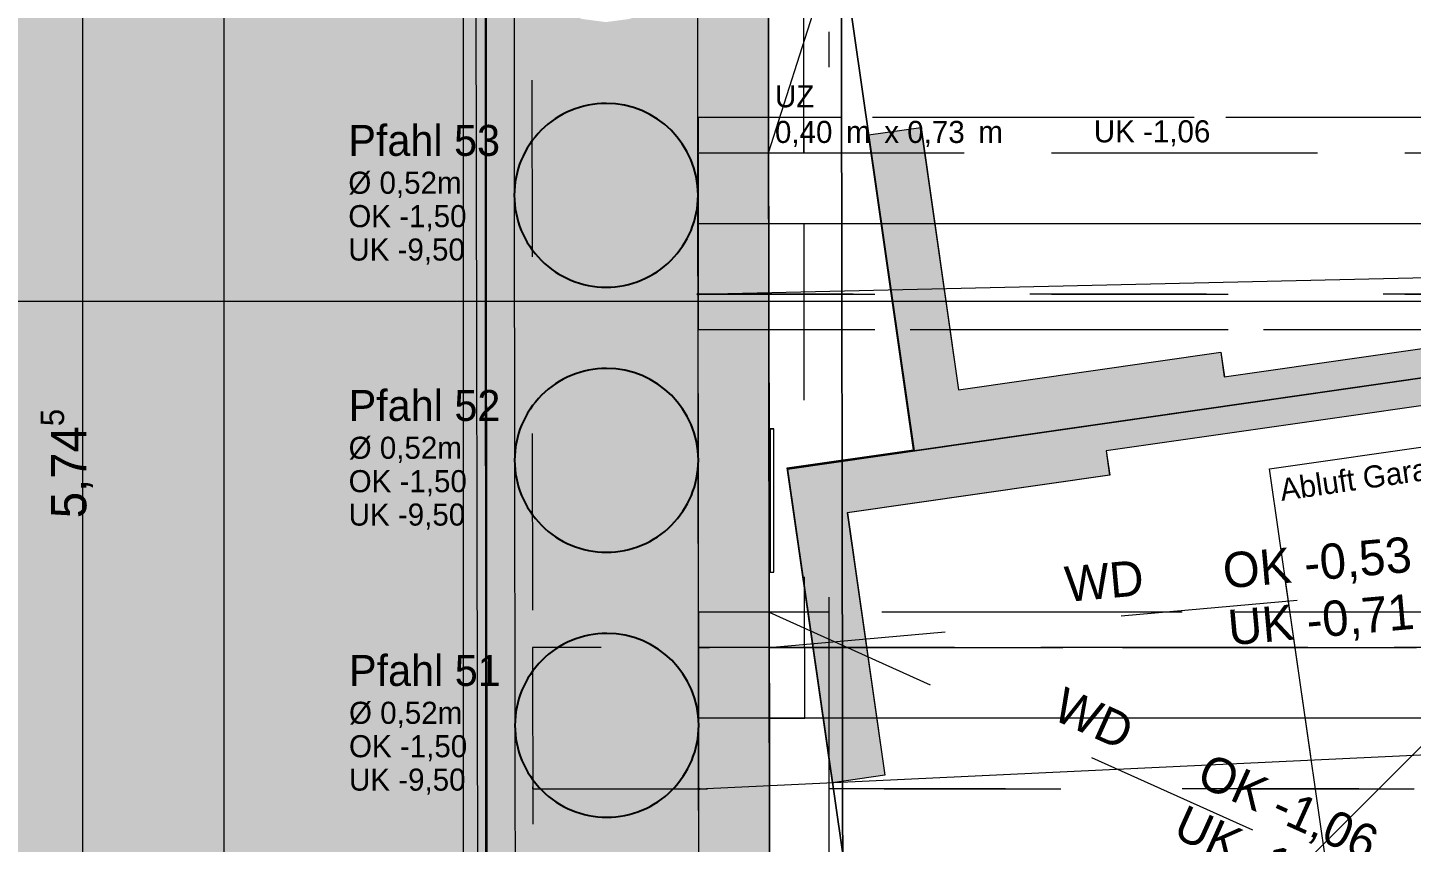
# Model space of a CAD drawing. Header units: metres. Extents: x -14 to 130, y -38 to 4.
# Drawn here: x -1.232 to 2.683, y -31.531 to -29.226 of the extents above; entities that cross this region are included whole.
import ezdxf

# ---------------------------------------------------------------- set-up
doc = ezdxf.new("R2010")
doc.units = ezdxf.units.M
doc.header["$MEASUREMENT"] = 0
for name, pattern in [('Schnittlinie', [0.006, 0.003, -0.0015, 0, -0.0015]), ('Strichliert_1_-1', [2, 1, -1]), ('Untersicht', [0.001, 0.0005, -0.0005])]:
    doc.linetypes.add(name, pattern=pattern)
for name, color, linetype in [('-1._KG PP_3_111 Bohrpfahl - ReGeBe', 7, 'Continuous'), ('-1._KG PP_3_111 Wand Aussen - Bohrpfahlwand 80', 7, 'Continuous'), ('-1._KG PP_3_210 Decke', 7, 'Continuous'), ('-1._KG PP_3_220 Bodenaufbau', 7, 'Continuous'), ('-1._KG PP_3_250 Träger Unterzug', 7, 'Continuous'), ('-1._KG PP_3_570 Beschriftung 3D', 7, 'Continuous'), ('-1._KG PP_3_725 Nachbarbebauung', 7, 'Continuous'), ('-1._KG PP_3_810 Raum', 7, 'Continuous'), ('-1._KG PP_3_815 Raumbegrenzung', 7, 'Continuous'), ('-1._KG PP_3_851 Marker Schnitt', 7, 'Continuous'), ('-1._KG PP_3_945 Einreichplan Beschriftung', 7, 'Continuous'), ('-1._KG PP_3_970 Brandschutz', 7, 'Continuous'), ('-1._KG PP_3_Bauwerke_Gebäude - Haus', 7, 'Continuous'), ('-1._KG PP_3_Bemaßen_Sperrmaß 2D', 7, 'Continuous'), ('-1._KG PP_3_Gelände_Beschriftung Gelände', 7, 'Continuous'), ('-1._KG PP_3_Kataster Grenzpunkte_Grenzpunkt (GP) Hausecke_Kennzeichen', 7, 'Continuous'), ('-1._KG PP_3_Kataster Grenzpunkte_Grenzpunkt (GP) Hausecke_Punktnummer', 7, 'Continuous'), ('-1._KG PP_3_Kataster Grundstücke_Grundstück', 7, 'Continuous'), ('-1._KG PP_3_Neubau_840 Baulinien', 7, 'Continuous')]:
    doc.layers.add(name, color=color, linetype=linetype)
doc.styles.add('ERSTELLTER_STIL_5', font='')
doc.styles.get('ERSTELLTER_STIL_5').set_extended_font_data('Eurostile')
doc.linetypes.add('GAS', pattern='A,0,[1,415_260415_PP_VA_1_2 -1 KG1.Shx,S=0.186508,R=0,X=0,Y=0],-26.5,0', length=26.5)
doc.linetypes.add('Grenze Grundstück', pattern='A,0,[2,415_260415_PP_VA_1_2 -1 KG1.Shx,S=0.00031746,R=0,X=0,Y=0],-0.04,0', length=0.04)

msp = doc.modelspace()

# ---------------------------------------------------------------- hatches: boundary and pattern name
at = {"layer": '-1._KG PP_3_111 Bohrpfahl - ReGeBe', "linetype": 'Continuous', "lineweight": 13, "true_color": 0x3f7f02}
for points in [[(0.4046, -29.44, 0.414214), (0.1446, -29.7, 0.414214), (0.4046, -29.96, 0.414214), (0.6646, -29.7), (0.6646, -29.6994, 0.413484)], [(0.4055, -30.19, 0.414214), (0.1455, -30.45, 0.414214), (0.4055, -30.71, 0.414214), (0.6655, -30.45), (0.6655, -30.4494, 0.413484)], [(0.4065, -30.94, 0.414214), (0.1465, -31.2, 0.414214), (0.4065, -31.46, 0.414214), (0.6665, -31.2), (0.6665, -31.1994, 0.413484)]]:
    msp.add_hatch(color=76, dxfattribs=at).paths.add_polyline_path(points)
at = {"layer": '-1._KG PP_3_111 Wand Aussen - Bohrpfahlwand 80', "linetype": 'Continuous', "lineweight": 13, "true_color": 0xaa6446}
for points in [[(0.055, -21.99), (0.0667, -31.38), (0.1467, -31.3799), (0.135, -21.99)], [(0.0667, -31.38), (0.07, -34.025), (0.1499, -33.9327), (0.1467, -31.3799)]]:
    msp.add_hatch(color=25, dxfattribs=at).paths.add_polyline_path(points)
at = {"layer": '-1._KG PP_3_111 Wand Aussen - Bohrpfahlwand 80', "linetype": 'Continuous', "lineweight": 13, "true_color": 0x3f7f02}
for points in [[(0.8667, -31.379), (0.855, -21.9895), (0.655, -21.9896), (0.6667, -31.3793)], [(0.1525, -29.0173), (0.1437, -28.95), (0.1446, -29.7), (0.1535, -29.6327), (0.1794, -29.57), (0.2208, -29.5162), (0.2746, -29.4748), (0.3373, -29.4489), (0.4046, -29.44), (0.4719, -29.4489), (0.5346, -29.4748), (0.5885, -29.5162), (0.6298, -29.57), (0.6558, -29.6327), (0.6646, -29.7), (0.6637, -28.95), (0.6548, -29.0173), (0.6288, -29.08), (0.5875, -29.1338), (0.5337, -29.1752), (0.471, -29.2011), (0.4037, -29.21), (0.3364, -29.2011), (0.2737, -29.1752), (0.2198, -29.1338), (0.1785, -29.08)], [(0.1535, -29.7673), (0.1446, -29.7), (0.1455, -30.45), (0.1544, -30.3827), (0.1804, -30.32), (0.2217, -30.2662), (0.2755, -30.2248), (0.3383, -30.1989), (0.4055, -30.19), (0.4728, -30.1989), (0.5355, -30.2248), (0.5894, -30.2662), (0.6307, -30.32), (0.6567, -30.3827), (0.6655, -30.45), (0.6646, -29.7), (0.6558, -29.7673), (0.6298, -29.83), (0.5885, -29.8838), (0.5346, -29.9252), (0.4719, -29.9511), (0.4046, -29.96), (0.3373, -29.9511), (0.2746, -29.9252), (0.2208, -29.8838), (0.1794, -29.83)], [(0.1544, -30.5173), (0.1455, -30.45), (0.1465, -31.2), (0.1553, -31.1327), (0.1813, -31.07), (0.2226, -31.0162), (0.2765, -30.9748), (0.3392, -30.9489), (0.4065, -30.94), (0.4738, -30.9489), (0.5365, -30.9748), (0.5903, -31.0162), (0.6316, -31.07), (0.6576, -31.1327), (0.6665, -31.2), (0.6655, -30.45), (0.6567, -30.5173), (0.6307, -30.58), (0.5894, -30.6338), (0.5355, -30.6752), (0.4728, -30.7011), (0.4055, -30.71), (0.3383, -30.7011), (0.2755, -30.6752), (0.2217, -30.6338), (0.1804, -30.58)], [(0.1553, -31.2673), (0.1465, -31.2), (0.1467, -31.3799), (0.2195, -31.3798), (0.1813, -31.33)], [(0.6316, -31.33), (0.5938, -31.3793), (0.6667, -31.3793), (0.6665, -31.2), (0.6576, -31.2673)], [(0.2195, -31.3798), (0.1467, -31.3799), (0.1474, -31.95), (0.1563, -31.8827), (0.1822, -31.82), (0.2236, -31.7662), (0.2774, -31.7248), (0.3401, -31.6989), (0.4074, -31.69), (0.4747, -31.6989), (0.5374, -31.7248), (0.5913, -31.7662), (0.6326, -31.82), (0.6586, -31.8827), (0.6674, -31.95), (0.6667, -31.3793), (0.5938, -31.3793), (0.5903, -31.3838), (0.5365, -31.4252), (0.4738, -31.4511), (0.4065, -31.46), (0.3392, -31.4511), (0.2765, -31.4252), (0.2226, -31.3838)], [(0.8689, -33.1019), (0.8667, -31.379), (0.6667, -31.3793), (0.6691, -33.3327)]]:
    msp.add_hatch(color=76, dxfattribs=at).paths.add_polyline_path(points)
at = {"layer": '-1._KG PP_3_570 Beschriftung 3D', "linetype": 'Continuous', "lineweight": 0, "true_color": 0x191100}
h = msp.add_hatch(color=28, dxfattribs=at)
h.paths.add_polyline_path([(0.8669, -11.48), (0.8449, -11.48), (0.8449, -11.49), (0.8669, -11.49), (0.8669, -11.935), (1.0169, -11.935), (1.0169, -11.56), (1.7669, -11.56), (1.7669, -11.49), (4.9669, -11.49), (4.9669, -11.56), (5.7169, -11.56), (5.7169, -11.935), (5.7869, -11.935), (5.7869, -13.105), (5.7169, -13.105), (5.7169, -13.855), (4.9669, -13.855), (4.9669, -13.925), (1.7669, -13.925), (1.7669, -13.855), (1.0169, -13.855), (1.0169, -13.105), (0.8669, -13.105), (0.8669, -14.005), (1.7669, -14.005), (1.7669, -13.935), (4.9669, -13.935), (4.9669, -14.005), (5.7869, -14.005), (5.7869, -14.205), (4.9669, -14.205), (4.9669, -14.275), (1.7669, -14.275), (1.7669, -14.205), (0.8669, -14.205), (0.8669, -15.105), (1.0169, -15.105), (1.0169, -14.355), (1.7669, -14.355), (1.7669, -14.285), (4.9669, -14.285), (4.9669, -14.355), (5.7169, -14.355), (5.7169, -15.105), (5.7869, -15.105), (5.7869, -15.825), (5.7169, -15.825), (5.7169, -16.575), (4.9669, -16.575), (4.9669, -16.645), (1.7669, -16.645), (1.7669, -16.575), (1.0169, -16.575), (1.0169, -15.825), (0.8669, -15.825), (0.8669, -16.725), (1.7669, -16.725), (1.7669, -16.655), (4.9669, -16.655), (4.9669, -16.725), (5.7869, -16.725), (5.7869, -16.925), (4.9669, -16.925), (4.9669, -16.995), (1.7669, -16.995), (1.7669, -16.925), (0.8669, -16.925), (0.8669, -17.825), (1.0169, -17.825), (1.0169, -17.075), (1.7669, -17.075), (1.7669, -17.005), (4.9669, -17.005), (4.9669, -17.075), (5.7169, -17.075), (5.7169, -17.825), (5.7869, -17.825), (5.7869, -18.995), (5.7169, -18.995), (5.7169, -19.37), (4.9669, -19.37), (4.9669, -19.44), (1.7669, -19.44), (1.7669, -19.37), (1.0169, -19.37), (1.0169, -18.995), (0.8669, -18.995), (0.8669, -19.895), (1.0169, -19.895), (1.0169, -19.52), (1.7669, -19.52), (1.7669, -19.45), (4.9669, -19.45), (4.9669, -19.52), (5.7169, -19.52), (5.7169, -19.895), (5.7869, -19.895), (5.7869, -21.065), (5.7169, -21.065), (5.7169, -21.815), (4.9669, -21.815), (4.9669, -21.885), (1.7669, -21.885), (1.7669, -21.815), (1.0169, -21.815), (1.0169, -21.065), (0.8669, -21.065), (0.8669, -21.965), (1.7669, -21.965), (1.7669, -21.895), (4.9669, -21.895), (4.9669, -21.965), (5.7869, -21.965), (5.7869, -22.165), (4.9669, -22.165), (4.9669, -22.235), (1.7669, -22.235), (1.7669, -22.165), (0.8669, -22.165), (0.8669, -23.065), (1.0169, -23.065), (1.0169, -22.315), (1.7669, -22.315), (1.7669, -22.245), (4.9669, -22.245), (4.9669, -22.315), (5.7169, -22.315), (5.7169, -23.065), (5.7869, -23.065), (5.7869, -24.235), (5.7169, -24.235), (5.7169, -24.61), (4.9669, -24.61), (4.9669, -24.68), (1.7669, -24.68), (1.7669, -24.61), (1.0169, -24.61), (1.0169, -24.235), (0.8669, -24.235), (0.8669, -25.135), (1.0169, -25.135), (1.0169, -24.76), (1.7669, -24.76), (1.7669, -24.69), (4.9669, -24.69), (4.9669, -24.76), (5.7169, -24.76), (5.7169, -25.135), (5.7869, -25.135), (5.7869, -26.305), (5.7169, -26.305), (5.7169, -27.055), (4.9669, -27.055), (4.9669, -27.125), (1.7669, -27.125), (1.7669, -27.055), (1.0169, -27.055), (1.0169, -26.305), (0.8669, -26.305), (0.8669, -27.205), (1.7669, -27.205), (1.7669, -27.135), (4.9669, -27.135), (4.9669, -27.205), (5.8569, -27.205), (5.8569, -27.2189), (4.976, -27.345), (4.9859, -27.4143), (1.8181, -27.8674), (1.8082, -27.7981), (0.9173, -27.9256), (1.0447, -28.8165), (1.1932, -28.7953), (1.087, -28.0528), (1.8294, -27.9466), (1.8195, -27.8773), (4.9873, -27.4242), (4.9972, -27.4935), (5.7396, -27.3872), (5.8458, -28.1297), (5.9151, -28.1198), (6.0171, -28.8325), (5.9478, -28.8424), (6.054, -29.5849), (5.3116, -29.6911), (5.3215, -29.7604), (2.1537, -30.2135), (2.1438, -30.1442), (1.4014, -30.2504), (1.2952, -29.508), (1.1467, -29.5292), (1.2741, -30.4202), (0.9173, -30.4715), (1.0447, -31.3624), (1.1932, -31.3412), (1.087, -30.5987), (1.8294, -30.4925), (1.8195, -30.4232), (4.9873, -29.9701), (4.9972, -30.0394), (5.7396, -29.9332), (5.8458, -30.6756), (5.9151, -30.6657), (6.0171, -31.3784), (5.9478, -31.3883), (6.054, -32.1308), (5.3116, -32.237), (5.3215, -32.3063), (2.1537, -32.7594), (2.1438, -32.6901), (1.4014, -32.7963), (1.2952, -32.0539), (1.1467, -32.0751), (1.2741, -32.9661), (2.1651, -32.8386), (2.1551, -32.7693), (5.3229, -32.3162), (5.3328, -32.3855), (13.0079, -31.2875), (13.0178, -31.3553), (13.9084, -31.2254), (13.8997, -31.166), (17.0675, -30.7129), (17.0749, -30.7638), (17.9655, -30.634), (17.8356, -29.7434), (17.7645, -29.7538), (17.6625, -29.0411), (17.7318, -29.031), (17.602, -28.1404), (16.7114, -28.2702), (16.7227, -28.3479), (13.555, -28.8011), (13.5557, -28.806), (13.5448, -28.7318), (12.6543, -28.8616), (12.7841, -29.7522), (12.8533, -29.7421), (12.9553, -30.4549), (12.8879, -30.4647), (13.0065, -31.2777), (6.2223, -32.2481), (6.0963, -31.3671), (6.027, -31.377), (5.925, -30.6643), (5.9943, -30.6544), (5.8668, -29.7632), (6.2237, -29.7121), (6.0963, -28.8212), (6.027, -28.8311), (5.925, -28.1184), (5.9943, -28.1084), (5.8669, -27.2175), (5.8669, -26.305), (5.7969, -26.305), (5.7969, -25.135), (5.8669, -25.135), (5.8669, -24.235), (5.7969, -24.235), (5.7969, -23.065), (5.8669, -23.065), (5.8669, -22.165), (5.7969, -22.165), (5.7969, -21.965), (5.8669, -21.965), (5.8669, -21.065), (5.7969, -21.065), (5.7969, -19.895), (5.8669, -19.895), (5.8669, -18.995), (5.7969, -18.995), (5.7969, -17.825), (5.8669, -17.825), (5.8669, -16.925), (5.7969, -16.925), (5.7969, -16.725), (5.8669, -16.725), (5.8669, -15.825), (5.7969, -15.825), (5.7969, -15.105), (5.8669, -15.105), (5.8669, -14.205), (5.7969, -14.205), (5.7969, -14.005), (5.8669, -14.005), (5.8669, -13.105), (5.7969, -13.105), (5.7969, -11.935), (5.8669, -11.935), (5.8669, -11.035), (5.7969, -11.035), (5.7969, -9.865), (5.8669, -9.865), (5.8669, -8.965), (4.9669, -8.965), (4.9669, -9.035), (1.7669, -9.035), (1.7669, -8.965), (0.8669, -8.965), (0.8669, -9.865), (1.0169, -9.865), (1.0169, -9.115), (1.7669, -9.115), (1.7669, -9.045), (4.9669, -9.045), (4.9669, -9.115), (5.7169, -9.115), (5.7169, -9.865), (5.7869, -9.865), (5.7869, -11.035), (5.7169, -11.035), (5.7169, -11.41), (4.9669, -11.41), (4.9669, -11.48), (1.7669, -11.48), (1.7669, -11.41), (1.0169, -11.41), (1.0169, -11.035), (0.8669, -11.035)])
h.paths.add_polyline_path([(12.9325, -29.7306), (12.8243, -28.9884), (13.5665, -28.8802), (13.5564, -28.811), (16.7241, -28.3578), (16.7228, -28.3486), (16.733, -28.4186), (17.4752, -28.3104), (17.5834, -29.0526), (17.6526, -29.0425), (17.7546, -29.7552), (17.6872, -29.7651), (17.7954, -30.5072), (17.0532, -30.6154), (17.066, -30.703), (13.8983, -31.1561), (13.8867, -31.077), (13.1446, -31.1852), (13.0364, -30.443), (12.9652, -30.4534), (12.8632, -29.7407)], flags=0)
at = {"layer": '-1._KG PP_3_725 Nachbarbebauung', "linetype": 'Continuous', "lineweight": 0, "true_color": 0x1f1f1f}
msp.add_hatch(color=250, dxfattribs=at).paths.add_polyline_path([(0.0596, -24.058), (-3.9335, -24.6522), (-3.9335, -34.6256), (-1.2323, -34.2212), (-3.0812, -34.4982), (0.0665, -34.0269)])

# ---------------------------------------------------------------- linework, layer by layer
at = {"layer": '-1._KG PP_3_111 Bohrpfahl - ReGeBe', "color": 7, "linetype": 'Continuous', "lineweight": 25, "ltscale": 1000, "flags": 128}
for points in [[(0.6646, -29.6994, 0.413484), (0.4046, -29.44, 0.414214), (0.1446, -29.7, 0.414214), (0.4046, -29.96, 0.414214), (0.6646, -29.7)], [(0.6655, -30.4494, 0.413484), (0.4055, -30.19, 0.414214), (0.1455, -30.45, 0.414214), (0.4055, -30.71, 0.414214), (0.6655, -30.45)], [(0.6665, -31.1994, 0.413484), (0.4065, -30.94, 0.414214), (0.1465, -31.2, 0.414214), (0.4065, -31.46, 0.414214), (0.6665, -31.2)]]:
    msp.add_lwpolyline(points, format="xyb", dxfattribs=at)
at = {"layer": '-1._KG PP_3_111 Wand Aussen - Bohrpfahlwand 80', "color": 7, "linetype": 'Continuous', "lineweight": 18, "ltscale": 1000}
for p, q in [((0.6667, -31.3793), (0.655, -21.9896)), ((0.6691, -33.3327), (0.6667, -31.3793))]:
    msp.add_line(p, q, dxfattribs=at)
at = {"layer": '-1._KG PP_3_111 Wand Aussen - Bohrpfahlwand 80', "color": 7, "linetype": 'Continuous', "lineweight": 13, "ltscale": 1000}
for p, q in [((0.1437, -28.95), (0.1446, -29.7)), ((0.1446, -29.7), (0.1455, -30.45)), ((0.1455, -30.45), (0.1465, -31.2)), ((0.1465, -31.2), (0.1467, -31.3799)), ((0.1467, -31.3799), (0.1474, -31.95))]:
    msp.add_line(p, q, dxfattribs=at)
at = {"layer": '-1._KG PP_3_111 Wand Aussen - Bohrpfahlwand 80', "color": 7, "linetype": 'Continuous', "lineweight": 13, "ltscale": 1000, "flags": 128}
for points in [[(0.055, -21.99), (0.0667, -31.38)], [(0.0667, -31.38), (0.07, -34.025)]]:
    msp.add_lwpolyline(points, dxfattribs=at)
at = {"layer": '-1._KG PP_3_111 Wand Aussen - Bohrpfahlwand 80', "color": 7, "linetype": 'Continuous', "lineweight": 18, "ltscale": 1000, "flags": 128}
for points in [[(0.8667, -31.379), (0.855, -21.9895)], [(0.8689, -33.1019), (0.8667, -31.379)]]:
    msp.add_lwpolyline(points, dxfattribs=at)
at = {"layer": '-1._KG PP_3_210 Decke', "color": 7, "linetype": 'Untersicht', "lineweight": 13, "ltscale": 1000, "true_color": 0xf4f4f4, "flags": 128}
msp.add_lwpolyline([(5.305, -21.495), (0.1844, -21.495), (0.1967, -31.38), (9.535, -31.38), (9.535, -30.88), (12.385, -30.88), (12.385, -29.98), (18.7258, -29.98), (18.7621, -21.495), (12.465, -21.495), (12.465, -24.32), (13.0067, -24.32), (13.2326, -25.87), (9.875, -25.87), (7.875, -25.87), (7.875, -23.92), (5.305, -23.92)], close=True, dxfattribs=at)
at = {"layer": '-1._KG PP_3_210 Decke', "color": 8, "linetype": 'Untersicht', "lineweight": 13, "ltscale": 1000, "flags": 128}
msp.add_lwpolyline([(0.1962, -30.98), (0.1998, -33.8865), (18.7205, -31.2253), (18.7275, -29.58), (11.985, -29.58), (11.985, -30.48), (9.135, -30.48), (9.135, -30.98)], close=True, dxfattribs=at)
at = {"layer": '-1._KG PP_3_220 Bodenaufbau', "color": 7, "linetype": 'Continuous', "lineweight": 13, "ltscale": 1000, "flags": 128}
for points in [[(0.8689, -33.1019), (0.855, -21.9895), (0.855, -21.2033)], [(1.0765, -33.0721), (1.058, -21.2028)], [(1.058, -21.2031), (1.0765, -33.0721)]]:
    msp.add_lwpolyline(points, dxfattribs=at)
at = {"layer": '-1._KG PP_3_250 Träger Unterzug', "color": 76, "linetype": 'GAS', "lineweight": 13, "ltscale": 1000, "true_color": 0x3f7f02}
for p, q in [((0.6648, -29.78), (18.2562, -29.78)), ((9.335, -31.18), (0.6666, -31.18))]:
    msp.add_line(p, q, dxfattribs=at)
at = {"layer": '-1._KG PP_3_250 Träger Unterzug', "color": 76, "linetype": 'Untersicht', "lineweight": 13, "ltscale": 1000, "true_color": 0x3f7f02, "flags": 128}
for points in [[(0.6648, -29.58), (3.305, -29.58)], [(0.6648, -29.58), (0.6648, -29.98)], [(0.6648, -29.98), (3.305, -29.98)], [(0.6666, -31.38), (0.6666, -30.98)], [(9.135, -30.98), (0.6666, -30.98)], [(9.535, -31.38), (0.6666, -31.38)]]:
    msp.add_lwpolyline(points, dxfattribs=at)
at = {"layer": '-1._KG PP_3_570 Beschriftung 3D', "color": 150, "linetype": 'Continuous', "lineweight": 13, "ltscale": 1000, "true_color": 0x0f7ffe}
for q in [(0.8688, -30.7661), (0.8788, -30.3608)]:
    msp.add_line((0.8688, -30.3608), q, dxfattribs=at)
at = {"layer": '-1._KG PP_3_570 Beschriftung 3D', "color": 40, "linetype": 'Continuous', "lineweight": 0, "ltscale": 1000, "true_color": 0xffb300, "flags": 128}
for points in [[(1.1467, -29.5292), (1.2952, -29.508)], [(1.2952, -29.508), (1.4014, -30.2504)], [(1.2956, -29.508), (1.4018, -30.2504)], [(1.2741, -30.4202), (1.1467, -29.5292)], [(2.1537, -30.2135), (5.3215, -29.7604)], [(4.9873, -29.9701), (1.8195, -30.4232)], [(4.9873, -29.9701), (1.8199, -30.4232)], [(1.4014, -30.2504), (2.1438, -30.1442)], [(2.1438, -30.1442), (2.1537, -30.2135)], [(2.1442, -30.1442), (2.1541, -30.2135)], [(0.9173, -30.4715), (1.2741, -30.4202)], [(1.8195, -30.4232), (1.8294, -30.4925)], [(1.8199, -30.4232), (1.8298, -30.4925)], [(1.0447, -31.3624), (0.9173, -30.4715)], [(1.8294, -30.4925), (1.087, -30.5987)], [(1.8298, -30.4925), (1.0874, -30.5987)], [(1.087, -30.5987), (1.1932, -31.3412)], [(1.0874, -30.5987), (1.1936, -31.3412)], [(1.1932, -31.3412), (1.0447, -31.3624)], [(1.1936, -31.3412), (1.0451, -31.3624)]]:
    msp.add_lwpolyline(points, dxfattribs=at)
at = {"layer": '-1._KG PP_3_570 Beschriftung 3D', "color": 150, "linetype": 'Continuous', "lineweight": 13, "ltscale": 1000, "true_color": 0x0f7ffe, "flags": 128}
msp.add_lwpolyline([(0.8688, -30.7661), (0.8788, -30.7661), (0.8788, -30.3608), (0.8688, -30.3608)], close=True, dxfattribs=at)
at = {"layer": '-1._KG PP_3_570 Beschriftung 3D', "color": 150, "linetype": 'Continuous', "lineweight": 13, "ltscale": 1000, "true_color": 0x0f7ffe}
msp.add_point((0.8688, -30.3608), dxfattribs=at)
at = {"layer": '-1._KG PP_3_725 Nachbarbebauung', "color": 8, "linetype": 'Continuous', "lineweight": 13, "ltscale": 1000, "flags": 128}
msp.add_lwpolyline([(-3.9335, -34.6256), (-1.2323, -34.2212), (-3.0812, -34.4982), (0.0665, -34.0269), (0.0596, -24.058), (-3.9335, -24.6522)], dxfattribs=at)
at = {"layer": '-1._KG PP_3_810 Raum', "color": 5, "linetype": 'Continuous', "lineweight": 0, "ltscale": 1000, "flags": 128}
for points in [[(0.9178, -27.929), (1.2764, -30.4234), (6.2255, -29.7119), (5.8669, -27.2175)], [(0.9178, -30.475), (1.2764, -32.9693), (6.2255, -32.2578), (5.8669, -29.7634)]]:
    msp.add_lwpolyline(points, close=True, dxfattribs=at)
at = {"layer": '-1._KG PP_3_815 Raumbegrenzung', "color": 5, "linetype": 'Continuous', "lineweight": 0, "ltscale": 1000, "flags": 128}
for points in [[(6.2255, -29.7119), (1.2764, -30.4234), (0.9178, -27.929), (5.8669, -27.2175)], [(6.2255, -32.2578), (1.2764, -32.9693), (0.9178, -30.475), (5.8669, -29.7634)]]:
    msp.add_lwpolyline(points, close=True, dxfattribs=at)
at = {"layer": '-1._KG PP_3_851 Marker Schnitt', "color": 7, "linetype": 'Schnittlinie', "lineweight": 13, "ltscale": 1000}
msp.add_line((1.035, -18.6375), (1.035, -35.645), dxfattribs=at)
at = {"layer": '-1._KG PP_3_970 Brandschutz', "color": 16, "linetype": 'GAS', "lineweight": 13, "ltscale": 1000, "true_color": 0x7e0000}
msp.add_line((2.7085, -33.4436), (2.2815, -30.4741), dxfattribs=at)
at = {"layer": '-1._KG PP_3_970 Brandschutz', "color": 16, "linetype": 'Untersicht', "lineweight": 13, "ltscale": 1000, "true_color": 0x7e0000, "flags": 128}
for points in [[(2.2815, -30.4741), (5.8944, -29.9547)], [(2.6831, -33.267), (2.2815, -30.4741)]]:
    msp.add_lwpolyline(points, dxfattribs=at)
at = {"layer": '-1._KG PP_3_Bauwerke_Gebäude - Haus', "color": 7, "linetype": 'Continuous', "lineweight": 13, "ltscale": 1000, "true_color": 0xefefef}
msp.add_line((0.0275, -24.3979), (0.0445, -34.0785), dxfattribs=at)
at = {"layer": '-1._KG PP_3_Bemaßen_Sperrmaß 2D', "color": 5, "linetype": 'GAS', "lineweight": 0, "ltscale": 1000}
for p, q in [((0, 3), (0, -36)), ((-1.5, -30), (21, -30))]:
    msp.add_line(p, q, dxfattribs=at)
at = {"layer": '-1._KG PP_3_Gelände_Beschriftung Gelände', "color": 7, "linetype": 'Continuous', "lineweight": 18, "ltscale": 1000, "flags": 128}
for points in [[(0.6691, -33.3327), (0.655, -21.9896), (0.655, -21.2031)], [(0.855, -21.2033), (0.855, -21.9895), (0.8689, -33.1019)], [(1.0765, -33.0721), (1.058, -21.2031)]]:
    msp.add_lwpolyline(points, dxfattribs=at)
at = {"layer": '-1._KG PP_3_Kataster Grenzpunkte_Grenzpunkt (GP) Hausecke_Kennzeichen', "color": 6, "linetype": 'Continuous', "lineweight": 13, "ltscale": 1000, "true_color": 0xfb02fe}
msp.add_line((-0.676, -33.1491), (-0.676, -8.705), dxfattribs=at)
at = {"layer": '-1._KG PP_3_Kataster Grenzpunkte_Grenzpunkt (GP) Hausecke_Kennzeichen', "color": 76, "linetype": 'Continuous', "lineweight": 13, "ltscale": 1000, "true_color": 0x3f7f02}
msp.add_line((-1.076, -33.1491), (-1.076, -27.405), dxfattribs=at)
at = {"layer": '-1._KG PP_3_Kataster Grenzpunkte_Grenzpunkt (GP) Hausecke_Kennzeichen', "color": 30, "linetype": 'Untersicht', "lineweight": 13, "ltscale": 1000, "true_color": 0xff6400}
for p, q in [((0.8645, -29.58), (1.4571, -27.7227)), ((0.8662, -30.98), (2.8079, -30.8054)), ((0.8661, -30.88), (2.6436, -31.6808))]:
    msp.add_line(p, q, dxfattribs=at)
at = {"layer": '-1._KG PP_3_Kataster Grenzpunkte_Grenzpunkt (GP) Hausecke_Kennzeichen', "color": 7, "linetype": 'Strichliert_1_-1', "lineweight": 13, "ltscale": 1000}
for p, q in [((0.6673, -29.9799), (18.2562, -29.58)), ((0.6691, -31.3799), (8.3, -31.0194))]:
    msp.add_line(p, q, dxfattribs=at)
at = {"layer": '-1._KG PP_3_Kataster Grenzpunkte_Grenzpunkt (GP) Hausecke_Kennzeichen', "color": 7, "linetype": 'Continuous', "lineweight": 13, "ltscale": 1000}
for centre in [(0.6648, -29.98), (0.6666, -31.38)]:
    msp.add_circle(centre, 0.0025, dxfattribs=at)
at = {"layer": '-1._KG PP_3_Kataster Grenzpunkte_Grenzpunkt (GP) Hausecke_Punktnummer', "color": 8, "linetype": 'Continuous', "lineweight": 13, "ltscale": 1000, "true_color": 0x7e7f7f}
msp.add_line((9.1926, -24.7782), (0.8689, -33.1019), dxfattribs=at)
msp.add_line((9.1926, -24.7782), (0.8689, -33.1019), dxfattribs=at)
at = {"layer": '-1._KG PP_3_Kataster Grundstücke_Grundstück', "color": 30, "linetype": 'Untersicht', "lineweight": 13, "ltscale": 1000, "true_color": 0xff6400, "flags": 128}
for points in [[(0.8549, -21.895), (0.865, -29.98)], [(0.9645, -29.58), (0.9549, -21.895)], [(0.8643, -29.48), (0.8651, -30.08), (11.885, -30.08)], [(18.0554, -30.08), (18.0579, -29.48), (0.8643, -29.48)], [(0.8665, -31.18), (0.9665, -31.18), (0.9645, -29.58)], [(0.6648, -30.08), (3.3169, -30.08), (3.3169, -29.98)], [(0.865, -29.98), (0.6648, -29.98)], [(0.6648, -29.98), (0.6648, -30.08)], [(0.8661, -30.88), (0.8683, -32.6474), (18.0549, -30.1765), (18.0554, -30.08)], [(11.885, -30.08), (11.885, -30.38), (9.035, -30.38), (9.035, -30.88), (0.8661, -30.88)], [(0.8662, -30.98), (0.8665, -31.18)]]:
    msp.add_lwpolyline(points, dxfattribs=at)
for points in [[(3.3169, -21.895), (0.9549, -21.895), (0.9645, -29.58), (3.3169, -29.58), (3.3169, -27.405), (3.3169, -27.205)], [(0.6648, -29.58), (3.3169, -29.58), (3.3169, -29.48), (0.6648, -29.48)], [(9.035, -30.88), (0.6661, -30.88), (0.6662, -30.98), (9.135, -30.98), (9.135, -30.48), (11.985, -30.48), (11.985, -29.98), (11.885, -29.98), (11.885, -30.38), (9.035, -30.38)], [(0.865, -29.98), (0.8662, -30.98), (9.135, -30.98), (9.135, -30.48), (11.985, -30.48), (11.985, -29.98)]]:
    msp.add_lwpolyline(points, close=True, dxfattribs=at)
at = {"layer": '-1._KG PP_3_Neubau_840 Baulinien', "color": 76, "linetype": 'Grenze Grundstück', "lineweight": 13, "ltscale": 1000, "true_color": 0x3f7f02, "flags": 128}
msp.add_lwpolyline([(0, -0.0002), (18.985, -0.0012), (18.935, -15), (18.9, -21.365), (18.85, -31.325), (0.0665, -34.0269), (0.065, -21.365), (0.055, -15)], close=True, dxfattribs=at)

# ---------------------------------------------------------------- texts
at = {"layer": '-1._KG PP_3_945 Einreichplan Beschriftung', "color": 7, "linetype": 'Continuous', "lineweight": 13, "char_height": 0.0625, "style": 'ERSTELLTER_STIL_5'}
for s, insert, attachment_point in [('\\A1;{\\pql;\\pt0,1;\\fEurostile|b0|i0|c0|p0;\\W1.000000;UZ\\fEurostile|b0|i0|c0|p0;\\W1.000000;\\A1{\\H.66x;\\S^  ;}\\fEurostile|b0|i0|c0|p0;\\W1.000000;\\fEurostile|b0|i0|c0|p0;\\W1.000000;\\A1{\\H.66x;\\S^  ;}\\fEurostile|b0|i0|c0|p0;\\W1.000000;\\fEurostile|b0|i0|c0|p0;\\W1.000000;\\fEurostile|b0|i0|c0|p0;\\W1.000000;\\fEurostile|b0|i0|c0|p0;\\W1.000000;\\fEurostile|b0|i0|c0|p0;\\W1.000000;\\fEurostile|b0|i0|c0|p0;\\W1.000000;\\fEurostile|b0|i0|c0|p0;\\W1.000000;\\A1{\\H.66x;\\S^  ;}\\fEurostile|b0|i0|c0|p0;\\W1.000000;\\fEurostile|b0|i0|c0|p0;\\W1.000000;\\A1{\\H.66x;\\S^  ;}\\fEurostile|b0|i0|c0|p0;\\W1.000000;\\fEurostile|b0|i0|c0|p0;\\W1.000000;\\fEurostile|b0|i0|c0|p0;\\W1.000000;\\fEurostile|b0|i0|c0|p0;\\W1.000000;\\fEurostile|b0|i0|c0|p0;\\W1.000000;\\fEurostile|b0|i0|c0|p0;\\W1.000000;\\fEurostile|b0|i0|c0|p0;\\W1.000000;\\A1{\\H.66x;\\S^  ;}\\fEurostile|b0|i0|c0|p0;\\W1.000000;\\fEurostile|b0|i0|c0|p0;\\W1.000000;\\A1{\\H.66x;\\S^  ;}\\fEurostile|b0|i0|c0|p0;\\W1.000000;\\fEurostile|b0|i0|c0|p0;\\W1.000000;\\fEurostile|b0|i0|c0|p0;\\W1.000000;\\fEurostile|b0|i0|c0|p0;\\W1.000000;\\fEurostile|b0|i0|c0|p0;\\W1.000000;\\fEurostile|b0|i0|c0|p0;\\W1.000000;\\fEurostile|b0|i0|c0|p0;\\W1.000000;\\A1{\\H.66x;\\S^  ;}\\fEurostile|b0|i0|c0|p0;\\W1.000000;\\fEurostile|b0|i0|c0|p0;\\W1.000000;\\A1{\\H.66x;\\S^  ;}\\fEurostile|b0|i0|c0|p0;\\W1.000000;\\fEurostile|b0|i0|c0|p0;\\W1.000000;\\fEurostile|b0|i0|c0|p0;\\W1.000000;\\fEurostile|b0|i0|c0|p0;\\W1.000000;\\fEurostile|b0|i0|c0|p0;\\W1.000000;\\fEurostile|b0|i0|c0|p0;\\W1.000000;\\fEurostile|b0|i0|c0|p0;\\W1.000000;\\A1{\\H.66x;\\S^  ;}\\fEurostile|b0|i0|c0|p0;\\W1.000000;\\fEurostile|b0|i0|c0|p0;\\W1.000000;\\A1{\\H.66x;\\S^  ;}\\fEurostile|b0|i0|c0|p0;\\W1.000000;\\fEurostile|b0|i0|c0|p0;\\W1.000000;\\fEurostile|b0|i0|c0|p0;\\W1.000000;\\fEurostile|b0|i0|c0|p0;\\W1.000000;\\fEurostile|b0|i0|c0|p0;\\W1.000000;\\fEurostile|b0|i0|c0|p0;\\W1.000000;\\fEurostile|b0|i0|c0|p0;\\W1.000000;\\A1{\\H.66x;\\S^  ;}\\fEurostile|b0|i0|c0|p0;\\W1.000000;}', (0.8823, -29.3886), 1), ('\\A1;{\\pql;\\pt0,1;\\fEurostile|b0|i0|c0|p0;\\W1.000000;0,40\\fEurostile|b0|i0|c0|p0;\\W1.000000;\\A1{\\H.66x;\\S^  ;}\\fEurostile|b0|i0|c0|p0;\\W1.000000; m\\fEurostile|b0|i0|c0|p0;\\W1.000000;\\A1{\\H.66x;\\S^  ;}\\fEurostile|b0|i0|c0|p0;\\W1.000000; x \\fEurostile|b0|i0|c0|p0;\\W1.000000;\\fEurostile|b0|i0|c0|p0;\\W1.000000;\\fEurostile|b0|i0|c0|p0;\\W1.000000;\\fEurostile|b0|i0|c0|p0;\\W1.000000;\\fEurostile|b0|i0|c0|p0;\\W1.000000;0,73\\fEurostile|b0|i0|c0|p0;\\W1.000000;\\A1{\\H.66x;\\S^  ;}\\fEurostile|b0|i0|c0|p0;\\W1.000000; m\\fEurostile|b0|i0|c0|p0;\\W1.000000;\\A1{\\H.66x;\\S^  ;}\\fEurostile|b0|i0|c0|p0;\\W1.000000;\\fEurostile|b0|i0|c0|p0;\\W1.000000;\\fEurostile|b0|i0|c0|p0;\\W1.000000;\\fEurostile|b0|i0|c0|p0;\\W1.000000;\\fEurostile|b0|i0|c0|p0;\\W1.000000;\\fEurostile|b0|i0|c0|p0;\\W1.000000;\\fEurostile|b0|i0|c0|p0;\\W1.000000;\\A1{\\H.66x;\\S^  ;}\\fEurostile|b0|i0|c0|p0;\\W1.000000;\\fEurostile|b0|i0|c0|p0;\\W1.000000;\\A1{\\H.66x;\\S^  ;}\\fEurostile|b0|i0|c0|p0;\\W1.000000;\\fEurostile|b0|i0|c0|p0;\\W1.000000;\\fEurostile|b0|i0|c0|p0;\\W1.000000;\\fEurostile|b0|i0|c0|p0;\\W1.000000;\\fEurostile|b0|i0|c0|p0;\\W1.000000;\\fEurostile|b0|i0|c0|p0;\\W1.000000;\\fEurostile|b0|i0|c0|p0;\\W1.000000;\\A1{\\H.66x;\\S^  ;}\\fEurostile|b0|i0|c0|p0;\\W1.000000;\\fEurostile|b0|i0|c0|p0;\\W1.000000;\\A1{\\H.66x;\\S^  ;}\\fEurostile|b0|i0|c0|p0;\\W1.000000;\\fEurostile|b0|i0|c0|p0;\\W1.000000;\\fEurostile|b0|i0|c0|p0;\\W1.000000;\\fEurostile|b0|i0|c0|p0;\\W1.000000;\\fEurostile|b0|i0|c0|p0;\\W1.000000;\\fEurostile|b0|i0|c0|p0;\\W1.000000;\\fEurostile|b0|i0|c0|p0;\\W1.000000;\\A1{\\H.66x;\\S^  ;}\\fEurostile|b0|i0|c0|p0;\\W1.000000;\\fEurostile|b0|i0|c0|p0;\\W1.000000;\\A1{\\H.66x;\\S^  ;}\\fEurostile|b0|i0|c0|p0;\\W1.000000;\\fEurostile|b0|i0|c0|p0;\\W1.000000;\\fEurostile|b0|i0|c0|p0;\\W1.000000;\\fEurostile|b0|i0|c0|p0;\\W1.000000;\\fEurostile|b0|i0|c0|p0;\\W1.000000;\\fEurostile|b0|i0|c0|p0;\\W1.000000;\\fEurostile|b0|i0|c0|p0;\\W1.000000;\\A1{\\H.66x;\\S^  ;}\\fEurostile|b0|i0|c0|p0;\\W1.000000;}', (0.8823, -29.4895), 1), ('\\A1;{\\pql;\\fEurostile|b0|i0|c0|p0;\\W1.000000;UK\\fEurostile|b0|i0|c0|p0;\\W1.000000; \\fEurostile|b0|i0|c0|p0;\\W1.000000;-1,06}', (1.7846, -29.5619), 7)]:
    msp.add_mtext(s, dxfattribs=dict(at, insert=insert, attachment_point=attachment_point))
at = {"layer": '-1._KG PP_3_970 Brandschutz', "color": 16, "linetype": 'Continuous', "lineweight": 13, "true_color": 0x7e0000, "insert": (2.3071, -30.5031), "char_height": 0.0625, "attachment_point": 1, "rotation": 8.1813, "style": 'ERSTELLTER_STIL_5'}
msp.add_mtext('\\A1;{\\pql;\\fEurostile|b0|i0|c0|p0;\\W1.000000;Abluft Garage 1,1m², A2}', dxfattribs=at)
at = {"layer": '-1._KG PP_3_Kataster Grenzpunkte_Grenzpunkt (GP) Hausecke_Kennzeichen', "color": 7, "linetype": 'Continuous', "lineweight": 13, "char_height": 0.0875, "attachment_point": 4, "line_spacing_factor": 0.907049, "style": 'ERSTELLTER_STIL_5'}
for s, insert in [('\\A1;{\\pql;\\fEurostile|b0|i0|c0|p0;\\W1.000000;Pfahl 53\\P\\pql;\\fEurostile|b0|i0|c0|p0;\\H0.714286x;\\W1.000000;Ø \\fEurostile|b0|i0|c0|p0;\\W1.000000;0,52\\fEurostile|b0|i0|c0|p0;\\W1.000000;m\\P\\pql;\\fEurostile|b0|i0|c0|p0;\\W1.000000;OK \\fEurostile|b0|i0|c0|p0;\\W1.000000;-1,50\\P\\pql;\\fEurostile|b0|i0|c0|p0;\\W1.000000;UK \\fEurostile|b0|i0|c0|p0;\\W1.000000;-9,50}', (-0.3249, -29.6987)), ('\\A1;{\\pql;\\fEurostile|b0|i0|c0|p0;\\W1.000000;Pfahl 52\\P\\pql;\\fEurostile|b0|i0|c0|p0;\\H0.714286x;\\W1.000000;Ø \\fEurostile|b0|i0|c0|p0;\\W1.000000;0,52\\fEurostile|b0|i0|c0|p0;\\W1.000000;m\\P\\pql;\\fEurostile|b0|i0|c0|p0;\\W1.000000;OK \\fEurostile|b0|i0|c0|p0;\\W1.000000;-1,50\\P\\pql;\\fEurostile|b0|i0|c0|p0;\\W1.000000;UK \\fEurostile|b0|i0|c0|p0;\\W1.000000;-9,50}', (-0.324, -30.4487)), ('\\A1;{\\pql;\\fEurostile|b0|i0|c0|p0;\\W1.000000;Pfahl 51\\P\\pql;\\fEurostile|b0|i0|c0|p0;\\H0.714286x;\\W1.000000;Ø \\fEurostile|b0|i0|c0|p0;\\W1.000000;0,52\\fEurostile|b0|i0|c0|p0;\\W1.000000;m\\P\\pql;\\fEurostile|b0|i0|c0|p0;\\W1.000000;OK \\fEurostile|b0|i0|c0|p0;\\W1.000000;-1,50\\P\\pql;\\fEurostile|b0|i0|c0|p0;\\W1.000000;UK \\fEurostile|b0|i0|c0|p0;\\W1.000000;-9,50}', (-0.323, -31.1987))]:
    msp.add_mtext(s, dxfattribs=dict(at, insert=insert))
at = {"layer": '-1._KG PP_3_Kataster Grenzpunkte_Grenzpunkt (GP) Hausecke_Kennzeichen', "color": 76, "linetype": 'Continuous', "lineweight": 13, "true_color": 0x3f7f02, "insert": (-1.037, -30.6138), "char_height": 0.1, "attachment_point": 7, "rotation": 90, "style": 'ERSTELLTER_STIL_5'}
msp.add_mtext('\\A1;{\\pql;\\fEurostile|b0|i0|c0|p0;\\W1.000000;5,74\\fEurostile|b0|i0|c0|p0;\\W1.000000;\\A1{\\H.66x;\\S5^  ;}}', dxfattribs=at)
at = {"layer": '-1._KG PP_3_Kataster Grenzpunkte_Grenzpunkt (GP) Hausecke_Kennzeichen', "color": 30, "linetype": 'Continuous', "lineweight": 13, "true_color": 0xff6400, "char_height": 0.1, "attachment_point": 4, "line_spacing_factor": 0.968161, "style": 'ERSTELLTER_STIL_5'}
for s, insert, rotation in [('\\A1;{\\pql;\\fEurostile|b0|i0|c0|p0;\\W1.000000;OK \\fEurostile|b0|i0|c0|p0;\\W1.000000;\\fEurostile|b0|i0|c0|p0;\\W1.000000;-0,53\\fEurostile|b0|i0|c0|p0;\\W1.000000;\\A1{\\H.66x;\\S^  ;}\\fEurostile|b0|i0|c0|p0;\\W1.000000;\\fEurostile|b0|i0|c0|p0;\\W1.000000;\\P\\pql;\\fEurostile|b0|i0|c0|p0;\\W1.000000;UK \\fEurostile|b0|i0|c0|p0;\\W1.000000;\\fEurostile|b0|i0|c0|p0;\\W1.000000;-0,71\\fEurostile|b0|i0|c0|p0;\\W1.000000;\\A1{\\H.66x;\\S^  ;}\\fEurostile|b0|i0|c0|p0;\\W1.000000;\\fEurostile|b0|i0|c0|p0;\\W1.000000;}', (2.1586, -30.8581), 5.1392), ('\\A1;{\\pql;\\fEurostile|b0|i0|c0|p0;\\W1.000000;OK \\fEurostile|b0|i0|c0|p0;\\W1.000000;\\fEurostile|b0|i0|c0|p0;\\W1.000000;-1,06\\fEurostile|b0|i0|c0|p0;\\W1.000000;\\A1{\\H.66x;\\S^  ;}\\fEurostile|b0|i0|c0|p0;\\W1.000000;\\fEurostile|b0|i0|c0|p0;\\W1.000000;\\P\\pql;\\fEurostile|b0|i0|c0|p0;\\W1.000000;UK \\fEurostile|b0|i0|c0|p0;\\W1.000000;\\fEurostile|b0|i0|c0|p0;\\W1.000000;-1,16\\fEurostile|b0|i0|c0|p0;\\W1.000000;\\A1{\\H.66x;\\S^  ;}\\fEurostile|b0|i0|c0|p0;\\W1.000000;\\fEurostile|b0|i0|c0|p0;\\W1.000000;}', (2.0519, -31.4081), 335.7466)]:
    msp.add_mtext(s, dxfattribs=dict(at, insert=insert, rotation=rotation))
at = {"layer": '-1._KG PP_3_Kataster Grenzpunkte_Grenzpunkt (GP) Hausecke_Kennzeichen', "color": 30, "linetype": 'Continuous', "lineweight": 13, "true_color": 0xff6400, "char_height": 0.1, "attachment_point": 4, "style": 'ERSTELLTER_STIL_5'}
for insert, rotation in [((1.7131, -30.9132), 5.1392), ((1.6367, -31.2375), 335.7466)]:
    msp.add_mtext('\\A1;{\\pql;\\fEurostile|b0|i0|c0|p0;\\W1.000000;\\fEurostile|b0|i0|c0|p0;\\W1.000000;\\fEurostile|b0|i0|c0|p0;\\W1.000000;WD\\fEurostile|b0|i0|c0|p0;\\W1.000000;\\A1{\\H.66x;\\S^  ;}\\fEurostile|b0|i0|c0|p0;\\W1.000000;\\fEurostile|b0|i0|c0|p0;\\W1.000000;\\P\\pql;\\fEurostile|b0|i0|c0|p0;\\W1.000000;\\fEurostile|b0|i0|c0|p0;\\W1.000000;\\fEurostile|b0|i0|c0|p0;\\W1.000000;\\fEurostile|b0|i0|c0|p0;\\W1.000000;\\A1{\\H.66x;\\S^  ;}\\fEurostile|b0|i0|c0|p0;\\W1.000000;\\fEurostile|b0|i0|c0|p0;\\W1.000000;}', dxfattribs=dict(at, insert=insert, rotation=rotation))

doc.saveas('drawing.dxf')
